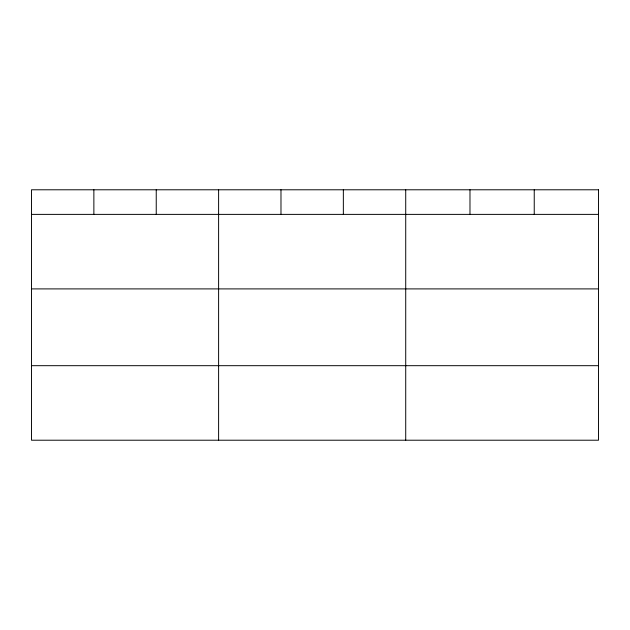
<?xml version="1.0" encoding="UTF-8"?>
<svg xmlns="http://www.w3.org/2000/svg" width="630" height="630" viewBox="0 0 630 630"><rect width="100%" height="100%" fill="white"/><g stroke="black" fill="none" stroke-linecap="round" stroke-linejoin="round"><path stroke-width="0.94" d="M31.5 214.381L598.5 214.381M31.5 288.902L598.5 288.902M31.5 365.683L598.5 365.683M534.24 189.787L534.24 214.381M469.98 189.787L469.98 214.381M405.72 189.787L405.72 440.212M343.35 189.787L343.35 214.381M280.98 189.787L280.98 214.381M218.61 189.787L218.61 440.212M156.24 189.787L156.24 214.381M93.87 189.787L93.87 214.381M598.5 189.787L31.5 189.787L31.5 440.212L598.5 440.212L598.5 189.787"/></g></svg>
